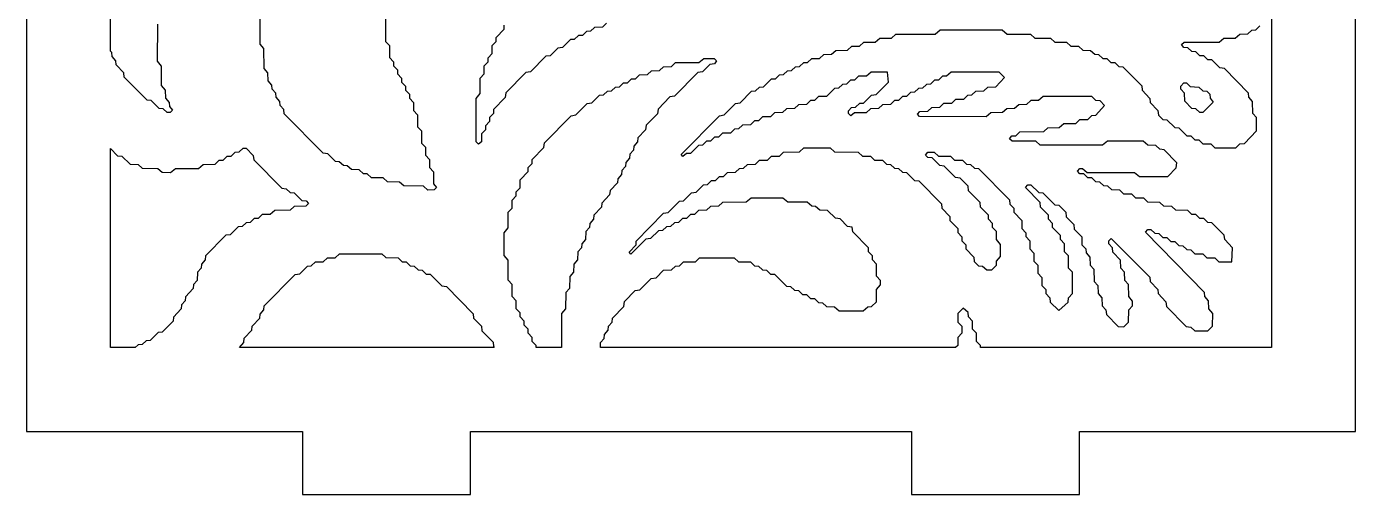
# Model space of a CAD drawing. Header units: millimetres. Extents: x 10 to 410, y 18 to 283.
# Drawn here: x 10 to 73.3, y 21 to 43.3 of the extents above; entities that cross this region are included whole.
import ezdxf

# ---------------------------------------------------------------- set-up
doc = ezdxf.new("R2010")
doc.units = ezdxf.units.MM
doc.layers.add('CUT', color=1, linetype='Continuous')

msp = doc.modelspace()

# ---------------------------------------------------------------- linework, layer by layer
at = {"layer": 'CUT'}
for points in [[(52.134, 21), (60.134, 21), (60.134, 24), (73.2679, 24), (73.2679, 144), (60.134, 144), (60.134, 147), (52.134, 147), (52.134, 144), (31.134, 144), (31.134, 147), (23.134, 147), (23.134, 144), (10, 144), (10, 24), (23.134, 24), (23.134, 21), (31.134, 21), (31.134, 24), (52.134, 24)], [(33.1235, 30.4383), (33.118, 31.0034), (32.9329, 31.2138), (32.9275, 32.1665), (32.7423, 32.3769), (32.7423, 33.4583), (32.9329, 33.6965), (32.9355, 34.4408), (33.118, 34.638), (33.1261, 35.0224), (33.3086, 35.2196), (33.3167, 35.4101), (33.4992, 35.6073), (33.5072, 35.9917), (33.8803, 36.3827), (33.8884, 36.5733), (34.0708, 36.7705), (34.0789, 36.961), (34.627, 37.5223), (34.658, 37.7478), (35.9339, 39.0457), (36.1563, 39.0781), (36.6962, 39.6273), (36.9186, 39.6597), (37.2793, 40.0227), (37.4664, 40.0312), (37.6605, 40.2166), (37.8475, 40.225), (38.0416, 40.4105), (38.2286, 40.4189), (38.4227, 40.6043), (38.6098, 40.6128), (38.8039, 40.7982), (38.9909, 40.8066), (39.185, 40.9921), (39.5626, 41.0005), (39.7567, 41.1859), (40.1343, 41.1943), (40.3284, 41.3798), (40.706, 41.3882), (40.9001, 41.5736), (42.0116, 41.5764), (42.2476, 41.7702), (42.7354, 41.7702), (42.8526, 41.6659), (42.749, 41.5152), (42.538, 41.4906), (42.1773, 41.1275), (41.9663, 41.1029), (40.8547, 39.9721), (40.6323, 39.9397), (40.0655, 39.363), (40.0344, 39.1375), (39.4938, 38.5876), (39.4701, 38.3734), (39.0971, 37.9824), (39.089, 37.7918), (38.9065, 37.5946), (38.8984, 37.4041), (38.7159, 37.2069), (38.7079, 37.0164), (38.5254, 36.8192), (38.5173, 36.6286), (38.3348, 36.4315), (38.3267, 36.2409), (38.1442, 36.0437), (38.1362, 35.8532), (37.7787, 35.4858), (37.755, 35.2716), (37.382, 34.8806), (37.3739, 34.69), (37.0008, 34.299), (36.9928, 34.1084), (36.8103, 33.9113), (36.8022, 33.7207), (36.6197, 33.5236), (36.6116, 33.1391), (36.4291, 32.942), (36.4211, 32.7514), (36.2386, 32.5542), (36.2305, 32.1698), (36.048, 31.9727), (36.0399, 31.5882), (35.8574, 31.3911), (35.8494, 30.8128), (35.6669, 30.6156), (35.6588, 29.8435), (35.4708, 29.6186), (35.4684, 28), (34.2655, 28), (34.2614, 28.0954), (34.0789, 28.2926), (34.0708, 28.4832), (33.8884, 28.6803), (33.8803, 28.8709), (33.6978, 29.0681), (33.6897, 29.2586), (33.5072, 29.4558), (33.4992, 29.6463), (33.3167, 29.8435), (33.3086, 30.2279)], [(64.9506, 40.312), (64.9506, 40.4505), (65.102, 40.6043), (65.2222, 40.6071), (65.4059, 40.4351), (65.8074, 40.4105), (66.0015, 40.225), (66.1886, 40.2166), (66.3399, 40.0628), (66.348, 39.8722), (66.4903, 39.6895), (65.998, 39.1889), (65.8642, 39.1889), (65.6701, 39.3743), (65.4831, 39.3827), (65.1412, 39.7304), (65.1331, 40.1148)], [(18.4133, 36.7271), (18.9815, 36.7355), (19.1756, 36.921), (19.3626, 36.9294), (19.5567, 37.1148), (19.7437, 37.1233), (19.9378, 37.3087), (20.1249, 37.3171), (20.319, 37.5026), (20.4527, 37.5026), (20.7947, 37.1549), (20.8183, 36.9407), (22.1474, 35.5886), (22.3584, 35.5639), (22.5525, 35.3785), (22.7395, 35.3701), (23.1003, 35.007), (23.3112, 34.9824), (23.425, 34.8562), (23.2977, 34.7274), (22.7431, 34.7217), (22.549, 34.5362), (21.8186, 34.5335), (21.5961, 34.3424), (21.2185, 34.3339), (21.0244, 34.1485), (20.8374, 34.1401), (20.6433, 33.9546), (20.4563, 33.9462), (20.2622, 33.7608), (20.0751, 33.7524), (19.6905, 33.3731), (19.4795, 33.3484), (18.5159, 32.3604), (18.5079, 32.1698), (18.3254, 31.9727), (18.3173, 31.7821), (18.1348, 31.5849), (18.1267, 31.2005), (17.9442, 31.0034), (17.9362, 30.8128), (17.5631, 30.4218), (17.555, 30.2312), (17.3725, 30.0341), (17.3645, 29.8435), (16.9914, 29.4525), (16.9759, 29.2506), (16.4623, 28.7281), (16.2638, 28.712), (15.8792, 28.3327), (15.6921, 28.3242), (15.498, 28.1388), (15.311, 28.1304), (15.1745, 28), (14, 28), (14, 37.4769), (14.3342, 37.1395), (14.5317, 37.1176), (14.9299, 36.7355), (15.3075, 36.7271), (15.5016, 36.5417), (16.2468, 36.536), (16.4544, 36.3478), (16.8569, 36.3421), (17.0929, 36.536), (18.1909, 36.536)], [(23.555, 31.889), (23.7491, 32.0744), (24.1267, 32.0829), (24.3208, 32.2683), (24.6984, 32.2767), (24.9061, 32.4649), (26.9184, 32.4649), (27.1021, 32.2929), (27.6942, 32.2683), (27.8883, 32.0829), (28.0754, 32.0744), (28.2695, 31.889), (28.4565, 31.8806), (28.6506, 31.6951), (28.8376, 31.6867), (29.0317, 31.5013), (29.2188, 31.4929), (29.7701, 30.9359), (29.9925, 30.9035), (31.2683, 29.6056), (31.2839, 29.4037), (31.6569, 29.0127), (31.6806, 28.7985), (32.2212, 28.2486), (32.2367, 28.0467), (32.2691, 28), (20.1375, 28), (20.3501, 28.2406), (20.3656, 28.4424), (20.7312, 28.8222), (20.7467, 29.024), (21.1124, 29.4037), (21.1204, 29.5943), (21.3029, 29.7915), (21.3184, 29.9933), (22.7849, 31.4851), (23.0073, 31.5175), (23.368, 31.8806)]]:
    msp.add_lwpolyline(points, close=True, dxfattribs=at)
for points in [[(16.2291, 43.4105), (16.2237, 41.6448), (16.4142, 41.4066), (16.4142, 40.4816), (16.6022, 40.2567), (16.6103, 39.8722), (16.7928, 39.6751), (16.8008, 39.4845), (16.9431, 39.3018), (16.832, 39.1889), (16.6982, 39.1889), (16.5041, 39.3743), (16.3056, 39.3905), (15.9324, 39.762), (15.7339, 39.7782), (14.6486, 40.8823), (14.6331, 41.0841), (14.2601, 41.4752), (14.252, 41.6657), (14.0695, 41.8629), (14.0614, 42.0534), (14, 42.1198), (14, 48.1419)], [(27.0859, 43.7329), (27.0914, 42.5863), (27.2739, 42.3891), (27.282, 41.8109), (27.4645, 41.6137), (27.4725, 41.4231), (27.655, 41.226), (27.6631, 41.0354), (27.8456, 40.8382), (27.8537, 40.6477), (28.0362, 40.4505), (28.0442, 40.26), (28.2267, 40.0628), (28.2348, 39.8722), (28.4173, 39.6751), (28.4254, 39.2907), (28.6105, 39.0802), (28.6159, 38.5152), (28.7984, 38.3181), (28.8065, 37.7398), (28.989, 37.5426), (28.9971, 37.1582), (29.1796, 36.961), (29.1876, 36.5766), (29.3727, 36.3662), (29.3782, 35.8012), (29.5205, 35.6184), (29.4093, 35.5055), (29.0985, 35.5028), (28.8909, 35.691), (27.9551, 35.6967), (27.7475, 35.8848), (27.1793, 35.8932), (26.9852, 36.0787), (26.4171, 36.0871), (26.223, 36.2725), (26.0359, 36.281), (25.8418, 36.4664), (25.4642, 36.4748), (25.2701, 36.6603), (25.0831, 36.6687), (24.889, 36.8541), (24.702, 36.8626), (24.3412, 37.2256), (24.1188, 37.258), (22.2713, 39.1375), (22.2558, 39.3394), (22.0733, 39.5366), (22.0652, 39.7271), (21.8827, 39.9243), (21.8746, 40.1148), (21.6921, 40.312), (21.6841, 40.5026), (21.5016, 40.6997), (21.4935, 41.0841), (21.3084, 41.2946), (21.3029, 42.2473), (21.1178, 42.4577), (21.1178, 43.7329)], [(69.2679, 43.6816), (69.2679, 28), (55.4183, 28), (55.4142, 28.0954), (55.2317, 28.2926), (55.2237, 28.677), (55.0412, 28.8742), (55.0331, 29.2586), (54.8506, 29.4558), (54.827, 29.67), (54.5924, 29.8801), (54.3369, 29.6186), (54.3423, 29.2099), (54.5248, 29.0127), (54.5248, 28.6803), (54.3423, 28.4832), (54.3343, 28.0987), (54.2341, 28), (37.3185, 28), (37.3185, 28.2373), (37.501, 28.4344), (37.5091, 28.625), (37.6916, 28.8222), (37.6997, 29.0127), (37.8822, 29.2099), (37.8902, 29.4004), (38.4383, 29.9617), (38.4694, 30.1872), (38.983, 30.7097), (39.2054, 30.7421), (39.7453, 31.2913), (39.9677, 31.3236), (40.3284, 31.6867), (40.706, 31.6951), (40.9001, 31.8806), (41.0871, 31.889), (41.2812, 32.0744), (41.8494, 32.0829), (42.0435, 32.2683), (43.6883, 32.271), (43.8959, 32.0829), (44.464, 32.0744), (44.6581, 31.889), (44.8452, 31.8806), (45.0393, 31.6951), (45.2263, 31.6867), (45.4204, 31.5013), (45.6074, 31.4929), (46.1827, 30.9197), (46.3697, 30.9113), (46.5638, 30.7258), (46.7508, 30.7174), (46.9449, 30.532), (47.132, 30.5236), (47.3261, 30.3381), (47.5131, 30.3297), (47.7072, 30.1443), (47.8942, 30.1358), (48.0883, 29.9504), (48.4659, 29.942), (48.6884, 29.7508), (49.8248, 29.7508), (50.0472, 29.942), (50.2343, 29.9504), (50.4595, 30.1792), (50.4676, 30.7575), (50.6556, 30.9824), (50.6501, 31.1972), (50.4676, 31.3944), (50.4595, 31.9727), (50.277, 32.1698), (50.269, 32.3604), (50.0865, 32.5576), (50.0784, 32.7481), (49.3316, 33.5156), (49.3021, 33.7385), (49.083, 33.7685), (48.7337, 34.1239), (48.5113, 34.1562), (48.1381, 34.5278), (47.7605, 34.5362), (47.5664, 34.7217), (47.3793, 34.7301), (47.1569, 34.9212), (46.2495, 34.9212), (46.0135, 35.1151), (44.4959, 35.1151), (44.2599, 34.9212), (43.1336, 34.9155), (42.9395, 34.7301), (42.5619, 34.7217), (42.3678, 34.5362), (41.9902, 34.5278), (41.7961, 34.3424), (41.6091, 34.3339), (41.415, 34.1485), (41.228, 34.1401), (41.0339, 33.9546), (40.8468, 33.9462), (40.6527, 33.7608), (40.4657, 33.7524), (40.2716, 33.5669), (40.0846, 33.5585), (39.7113, 33.1869), (39.4889, 33.1546), (38.7619, 32.4464), (38.6927, 32.5431), (39.0256, 32.8932), (39.031, 33.0705), (40.317, 34.393), (40.5394, 34.4254), (41.0792, 34.9746), (41.2777, 34.9908), (41.6509, 35.3623), (41.8733, 35.3947), (42.234, 35.7578), (42.4211, 35.7662), (42.6152, 35.9517), (42.8022, 35.9601), (42.9963, 36.1455), (43.1833, 36.1539), (43.3774, 36.3394), (43.755, 36.3478), (43.9491, 36.5332), (44.1362, 36.5417), (44.3303, 36.7271), (44.7079, 36.7355), (44.902, 36.921), (45.2796, 36.9294), (45.4737, 37.1148), (45.8513, 37.1233), (46.0454, 37.3087), (46.8041, 37.3171), (47.0117, 37.5053), (48.2618, 37.5053), (48.4695, 37.3171), (49.5958, 37.3114), (49.8034, 37.1233), (50.181, 37.1148), (50.3751, 36.9294), (50.7527, 36.921), (50.9468, 36.7355), (51.1339, 36.7271), (51.328, 36.5417), (51.515, 36.5332), (51.7091, 36.3478), (51.8961, 36.3394), (52.2808, 35.9601), (52.4792, 35.9439), (53.5646, 34.8398), (53.5801, 34.638), (53.9531, 34.247), (53.9612, 34.0564), (54.3343, 33.6654), (54.3423, 33.4748), (54.5248, 33.2777), (54.5329, 33.0871), (54.7154, 32.8899), (54.7235, 32.6994), (55.0965, 32.3084), (55.1202, 32.0942), (55.3298, 31.889), (55.5169, 31.8806), (55.711, 31.6951), (55.9513, 31.6951), (56.1765, 31.9239), (56.1846, 32.1145), (56.3725, 32.3394), (56.3725, 32.9142), (56.1846, 33.1391), (56.1765, 33.5236), (55.994, 33.7207), (55.9859, 33.9113), (55.8034, 34.1084), (55.7954, 34.299), (55.4223, 34.69), (55.3987, 34.9042), (54.8506, 35.4655), (54.827, 35.6797), (54.4507, 36.0625), (54.2283, 36.0949), (53.6884, 36.6441), (53.4774, 36.6687), (53.1167, 37.0318), (52.9057, 37.0564), (52.7946, 37.1693), (52.9057, 37.3087), (53.2165, 37.3114), (53.4242, 37.1233), (53.9923, 37.1148), (54.1864, 36.9294), (54.564, 36.921), (54.7581, 36.7355), (54.9452, 36.7271), (55.1393, 36.5417), (55.3263, 36.5332), (56.8042, 35.0337), (56.8197, 34.8319), (57.0022, 34.6347), (57.0103, 34.4441), (57.3833, 34.0531), (57.3914, 33.6687), (57.5739, 33.4715), (57.582, 33.281), (57.7644, 33.0838), (57.7725, 32.6994), (57.955, 32.5022), (57.9631, 32.1178), (58.1456, 31.9206), (58.1537, 31.5362), (58.3361, 31.3391), (58.3442, 30.9546), (58.5267, 30.7575), (58.5348, 30.5669), (58.7173, 30.3698), (58.7409, 30.1556), (59.1412, 29.7565), (59.5911, 30.1556), (59.6148, 30.3698), (59.7973, 30.5669), (59.7973, 31.5849), (59.6148, 31.7821), (59.6067, 32.3604), (59.4242, 32.5576), (59.4161, 32.942), (59.2336, 33.1391), (59.2256, 33.3297), (58.8525, 33.7207), (58.8444, 33.9113), (58.6619, 34.1084), (58.6539, 34.299), (58.2808, 34.69), (58.2572, 34.9042), (57.5588, 35.6184), (57.6699, 35.7578), (57.8151, 35.7501), (58.1883, 35.3785), (58.3868, 35.3623), (58.9506, 34.7969), (59.1491, 34.7808), (59.4795, 34.4408), (59.5032, 34.2266), (59.8607, 33.8592), (59.8843, 33.6451), (60.2418, 33.2777), (60.2499, 32.8932), (60.4324, 32.6961), (60.4404, 32.5055), (60.6229, 32.3084), (60.631, 31.9239), (60.8135, 31.7268), (60.8216, 31.1485), (61.0041, 30.9513), (61.0121, 30.5669), (61.1946, 30.3698), (61.2027, 29.9853), (61.3852, 29.7882), (61.4088, 29.574), (61.9757, 28.9973), (62.2399, 28.9811), (62.4652, 29.2099), (62.4732, 29.7882), (62.6557, 29.9853), (62.6612, 30.2001), (62.4732, 30.4251), (62.4652, 31.0034), (62.2827, 31.2005), (62.2746, 31.5849), (62.0921, 31.7821), (62.084, 32.1665), (61.7184, 32.5463), (61.7029, 32.7481), (61.5204, 32.9453), (61.5204, 33.0838), (61.6434, 33.1977), (63.474, 31.3503), (63.4895, 31.1485), (63.8626, 30.7575), (63.8706, 30.5669), (64.2437, 30.1759), (64.2673, 29.9617), (65.2153, 28.9973), (65.4263, 28.9727), (65.6204, 28.7872), (66.2418, 28.7872), (66.4671, 29.016), (66.4725, 29.6186), (66.2846, 29.8435), (66.2765, 30.2279), (66.094, 30.4251), (66.0859, 30.6156), (63.2731, 33.4992), (63.3869, 33.6253), (63.5206, 33.6253), (63.7147, 33.4399), (63.9018, 33.4315), (64.0959, 33.246), (64.2829, 33.2376), (64.477, 33.0522), (64.664, 33.0437), (64.8581, 32.8583), (65.0452, 32.8499), (65.2393, 32.6644), (65.4263, 32.656), (65.6204, 32.4706), (65.998, 32.4622), (66.1921, 32.2767), (66.5697, 32.2683), (66.7638, 32.0829), (67.385, 32.0827), (67.4199, 32.7481), (67.0468, 33.1391), (67.0232, 33.3533), (66.4324, 33.9462), (66.2454, 33.9546), (66.0513, 34.1401), (65.8642, 34.1485), (65.6701, 34.3339), (65.4831, 34.3424), (65.289, 34.5278), (64.7208, 34.5362), (64.5267, 34.7217), (64.1491, 34.7301), (63.955, 34.9155), (63.3869, 34.9239), (63.1928, 35.1094), (62.8152, 35.1178), (62.6211, 35.3032), (62.2435, 35.3117), (62.0494, 35.4971), (61.6718, 35.5055), (61.4777, 35.691), (61.2906, 35.6994), (61.0965, 35.8848), (60.9095, 35.8932), (60.7154, 36.0787), (60.5284, 36.0871), (60.3343, 36.2725), (60.1472, 36.281), (60.0361, 36.3939), (60.1472, 36.5332), (60.2675, 36.536), (60.5035, 36.3421), (62.7448, 36.3421), (62.9808, 36.1482), (64.3362, 36.1539), (64.7364, 36.553), (64.7574, 36.7914), (64.1695, 37.4195), (63.9586, 37.4441), (63.7645, 37.6296), (63.3869, 37.638), (63.1644, 37.8291), (61.4563, 37.8291), (61.2203, 37.6353), (58.2551, 37.6353), (58.0475, 37.8234), (56.9212, 37.8291), (56.7965, 37.9447), (56.9076, 38.0841), (57.0947, 38.0926), (57.2888, 38.278), (58.4286, 38.2864), (58.6227, 38.4719), (59.1625, 38.4746), (59.385, 38.6657), (59.9531, 38.6741), (60.1472, 38.8596), (60.5248, 38.868), (60.7189, 39.0534), (60.906, 39.0619), (61.3218, 39.5332), (61.1205, 39.7458), (60.9095, 39.7705), (60.7154, 39.9559), (58.4072, 39.9616), (58.1848, 39.7705), (57.8072, 39.762), (57.6131, 39.5766), (57.2355, 39.5682), (57.0414, 39.3827), (56.6638, 39.3743), (56.4697, 39.1889), (55.9015, 39.1805), (55.6939, 38.9923), (52.5132, 39.0028), (52.4109, 39.1212), (52.5246, 39.2473), (52.9022, 39.2557), (53.0963, 39.4412), (53.4739, 39.4496), (53.668, 39.635), (54.0456, 39.6434), (54.2397, 39.8289), (54.6173, 39.8373), (54.8114, 40.0227), (54.9984, 40.0312), (55.1925, 40.2166), (55.5701, 40.225), (55.7642, 40.4105), (56.1418, 40.4189), (56.5624, 40.8659), (56.304, 41.1248), (54.0242, 41.1248), (53.8018, 40.9336), (53.6147, 40.9252), (53.4206, 40.7398), (53.2336, 40.7314), (53.0395, 40.5459), (52.8525, 40.5375), (52.6584, 40.3521), (52.4713, 40.3436), (52.2773, 40.1582), (52.0902, 40.1498), (51.8961, 39.9643), (51.7091, 39.9559), (51.515, 39.7705), (51.328, 39.762), (51.1339, 39.5766), (50.7563, 39.5682), (50.5622, 39.3827), (50.1846, 39.3743), (49.9769, 39.1862), (49.4223, 39.1805), (49.2431, 39.0377), (49.1336, 39.1488), (49.131, 39.2741), (49.2736, 39.4334), (49.472, 39.4496), (49.6661, 39.635), (49.8531, 39.6434), (50.2264, 40.015), (50.4488, 40.0474), (51.0312, 40.6477), (50.9963, 41.1192), (50.2129, 41.1248), (49.9905, 40.9336), (49.6129, 40.9252), (49.4188, 40.7398), (49.2317, 40.7314), (49.0376, 40.5459), (48.8506, 40.5375), (48.6565, 40.3521), (48.4695, 40.3436), (48.0848, 39.9643), (47.7072, 39.9559), (47.5131, 39.7705), (47.3261, 39.762), (47.132, 39.5766), (46.7544, 39.5682), (46.5603, 39.3827), (46.1827, 39.3743), (45.9886, 39.1889), (45.611, 39.1805), (45.4169, 38.995), (45.0393, 38.9866), (44.8452, 38.8012), (44.6581, 38.7927), (44.464, 38.6073), (44.0864, 38.5989), (43.8923, 38.4134), (43.7053, 38.405), (43.5112, 38.2196), (43.1336, 38.2112), (42.9395, 38.0257), (42.7525, 38.0173), (42.5584, 37.8319), (42.3714, 37.8234), (42.1773, 37.638), (41.9902, 37.6296), (41.6056, 37.2503), (41.4185, 37.2419), (41.2528, 37.0963), (41.1701, 37.1958), (42.9849, 39.0457), (43.2073, 39.0781), (43.7471, 39.6273), (43.9695, 39.6597), (44.5094, 40.2089), (44.7079, 40.225), (44.902, 40.4105), (45.089, 40.4189), (45.4737, 40.7982), (45.6607, 40.8066), (45.8548, 40.9921), (46.0418, 41.0005), (46.2359, 41.1859), (46.423, 41.1943), (46.6171, 41.3798), (46.8041, 41.3882), (46.9982, 41.5736), (47.1852, 41.5821), (47.3793, 41.7675), (47.7569, 41.7759), (47.951, 41.9614), (48.3286, 41.9698), (48.5227, 42.1552), (49.0909, 42.1636), (49.285, 42.3491), (49.6626, 42.3575), (49.8567, 42.5429), (50.3965, 42.5457), (50.6189, 42.7368), (51.1871, 42.7452), (51.3812, 42.9307), (53.255, 42.9334), (53.491, 43.1272), (56.4562, 43.1272), (56.6921, 42.9334), (57.7901, 42.9334), (57.9978, 42.7452), (58.7565, 42.7368), (58.9506, 42.5514), (59.5188, 42.5429), (59.7129, 42.3575), (60.0905, 42.3491), (60.2846, 42.1636), (60.6622, 42.1552), (60.8563, 41.9698), (61.0433, 41.9614), (61.2374, 41.7759), (61.4244, 41.7675), (61.6185, 41.5821), (61.8056, 41.5736), (61.9996, 41.3882), (62.1981, 41.372), (63.0929, 40.4618), (63.1084, 40.26), (63.4814, 39.8689), (63.4895, 39.6784), (63.8626, 39.2874), (63.8862, 39.0732), (64.0959, 38.868), (64.2943, 38.8518), (64.6676, 38.4803), (64.866, 38.4641), (65.2393, 38.0926), (65.4263, 38.0841), (65.6204, 37.8987), (65.8074, 37.8903), (66.0015, 37.7048), (66.3791, 37.6964), (66.5732, 37.511), (67.5758, 37.511), (67.7699, 37.6964), (67.9809, 37.7211), (68.5633, 38.3214), (68.5633, 38.9517), (68.3808, 39.1488), (68.3727, 39.7271), (68.1902, 39.9243), (68.1822, 40.1148), (67.028, 41.2967), (66.817, 41.3214), (66.4324, 41.7007), (66.2454, 41.7091), (66.0513, 41.8945), (65.8642, 41.9029), (65.6701, 42.0884), (65.4831, 42.0968), (65.289, 42.2822), (65.102, 42.2907), (64.9908, 42.4301), (65.1155, 42.5457), (66.7852, 42.5457), (67.0076, 42.7368), (67.5474, 42.7395), (67.7699, 42.9307), (68.1475, 42.9391), (68.3416, 43.1245), (68.5286, 43.1329), (68.7227, 43.3184)], [(37.6072, 43.4454), (37.4131, 43.26), (37.0355, 43.2515), (36.8414, 43.0661), (36.6544, 43.0577), (36.4603, 42.8722), (36.2732, 42.8638), (36.0791, 42.6784), (35.8921, 42.67), (35.5189, 42.2984), (35.2965, 42.266), (34.9357, 41.9029), (34.7248, 41.8783), (33.9943, 41.1352), (33.7719, 41.1029), (32.824, 40.1385), (32.7929, 39.913), (32.2367, 39.3394), (32.2286, 39.1488), (32.0461, 38.9517), (32.038, 38.7611), (31.8555, 38.5639), (31.8475, 38.3734), (31.665, 38.1762), (31.6569, 37.7918), (31.5204, 37.6806), (31.4084, 37.8051), (31.4084, 39.8557), (31.599, 40.0939), (31.6016, 40.8382), (31.7841, 41.0354), (31.7921, 41.4198), (31.9746, 41.617), (31.9827, 41.8076), (32.1652, 42.0047), (32.1733, 42.3891), (32.3558, 42.5863), (32.3638, 42.7769), (32.7369, 43.1679), (32.745, 43.3584)]]:
    msp.add_lwpolyline(points, dxfattribs=at)

doc.saveas('drawing.dxf')
